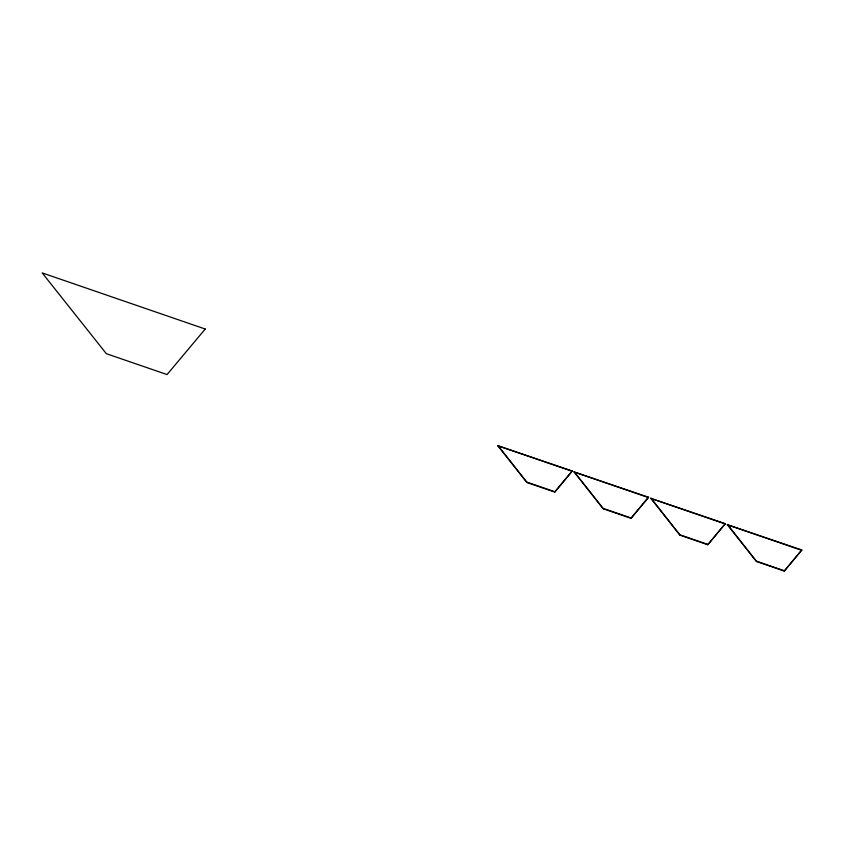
<?xml version="1.0" encoding="UTF-8"?>
<svg xmlns="http://www.w3.org/2000/svg" width="844" height="844" viewBox="0 0 844 844"><rect width="100%" height="100%" fill="white"/><g stroke="black" fill="none" stroke-linecap="round" stroke-linejoin="round"><path stroke-width="1.27" d="M497.77 445.706L572.264 470.984L554.73 492.073L527.015 482.536L497.77 445.706L572.137 471.3M527.015 482.536L497.886 445.379M554.73 492.073L572.264 470.984M574.057 471.954L648.54 497.243L631.006 518.332L603.302 508.795L574.057 471.954L648.424 497.559M603.302 508.795L574.173 471.638M631.006 518.332L648.54 497.243M650.819 498.382L725.312 523.66L707.778 544.749L680.074 535.212L650.819 498.382L725.196 523.976M680.074 535.212L650.935 498.065M707.778 544.749L725.312 523.66M727.306 524.704L801.8 549.993L784.266 571.082L756.562 561.545L727.306 524.704L801.684 550.309M756.562 561.545L727.433 524.388M784.266 571.082L801.8 549.993M527.141 482.209L554.846 491.746M603.418 508.468L631.133 518.005M680.19 534.896L707.894 544.433M756.678 561.218L784.382 570.755M205.24 329.033L167.059 374.567L106.323 353.668L42.2 272.918L205.24 329.033"/></g></svg>
